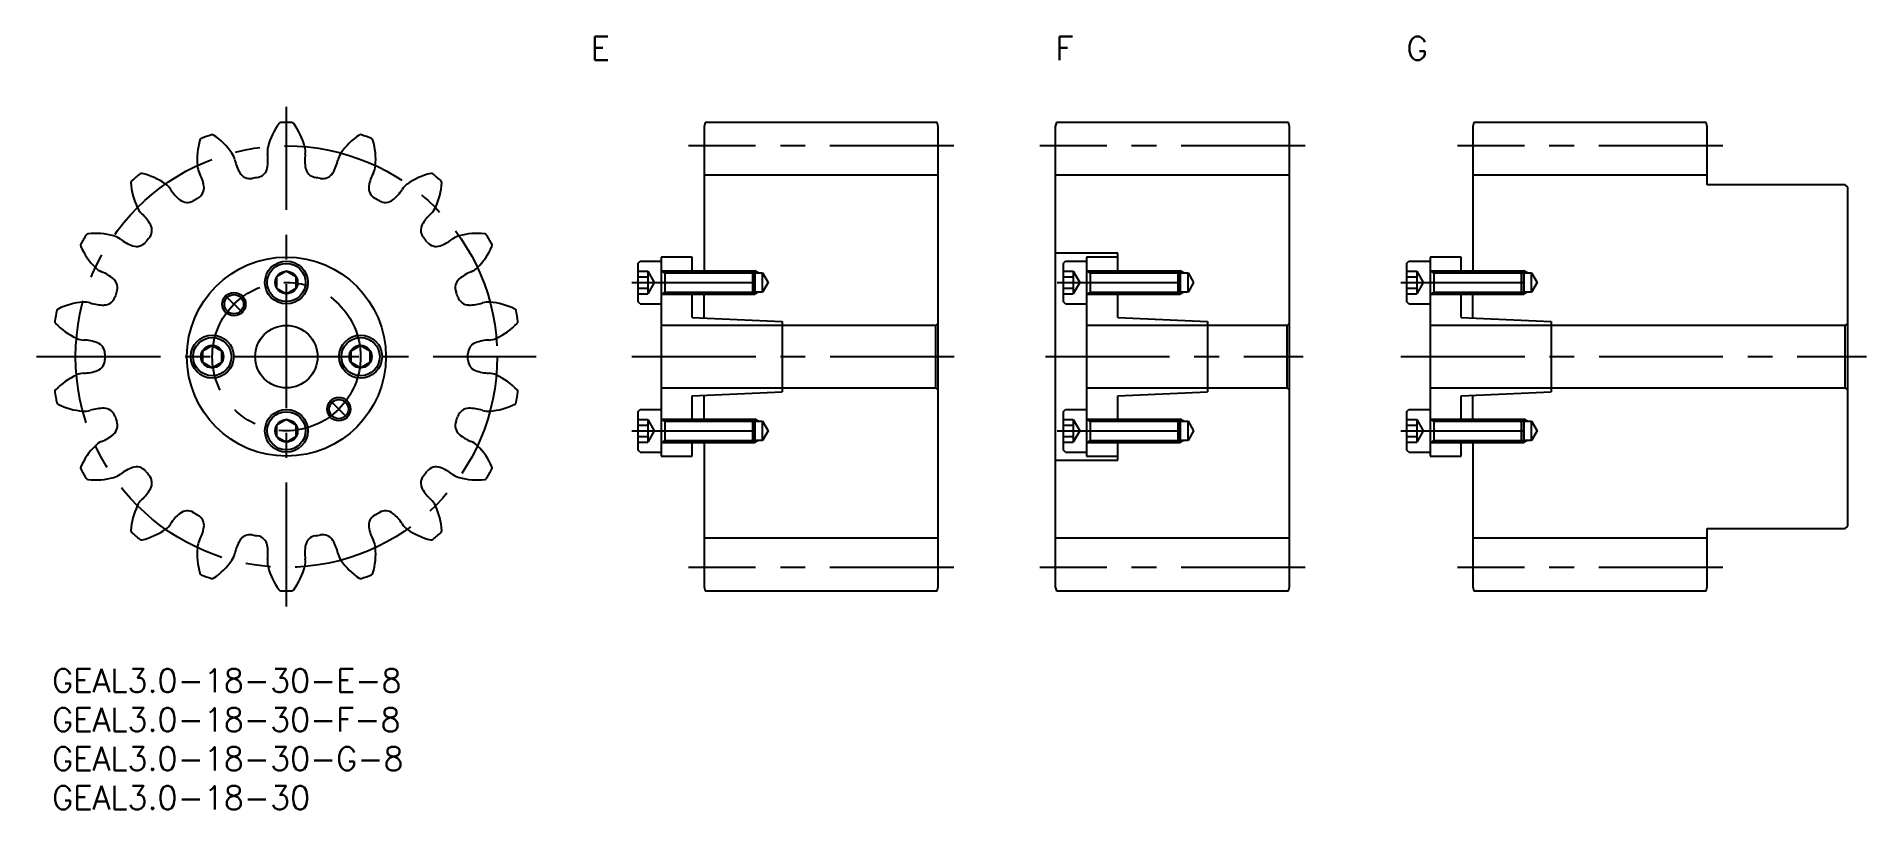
# Model space of a CAD drawing. Extents: x -2 to 232, y -18 to 81.
import ezdxf

# ---------------------------------------------------------------- set-up
doc = ezdxf.new("R2010")
doc.units = 0
doc.header["$LTSCALE"] = 0.5
doc.linetypes.add('CENTER', pattern=[50.8, 31.75, -6.35, 6.35, -6.35])
for name, color, linetype in [('MSM_CENTER', 1, 'CENTER'), ('MSM_CONTINUOUS', 7, 'CONTINUOUS'), ('MSM_NARROW', 5, 'CONTINUOUS'), ('MSM_PART_NUMBER', 7, 'CONTINUOUS')]:
    doc.layers.add(name, color=color, linetype=linetype)
doc.styles.get("Standard").update_dxf_attribs({"font": 'txt.shx', "height": 1, "bigfont": 'bigfont.shx'})

# ---------------------------------------------------------------- blocks, each defined once
blk = doc.blocks.new('*U3')
at = {"layer": 'MSM_PART_NUMBER'}
blk.add_text('GEAL3.0-18-30-F-8', height=3, dxfattribs=at).set_placement((0, -8))
blk = doc.blocks.new('*U4')
at = {"layer": 'MSM_PART_NUMBER'}
blk.add_text('GEAL3.0-18-30-E-8', height=3, dxfattribs=at).set_placement((0, -3))
blk = doc.blocks.new('*U5')
at = {"layer": 'MSM_PART_NUMBER'}
blk.add_text('GEAL3.0-18-30-G-8', height=3, dxfattribs=at).set_placement((0, -13))
blk = doc.blocks.new('*U6')
at = {"layer": 'MSM_PART_NUMBER'}
blk.add_text('E', height=3, dxfattribs=at).set_placement((69, 78))
blk = doc.blocks.new('*U7')
at = {"layer": 'MSM_PART_NUMBER'}
blk.add_text('G', height=3, dxfattribs=at).set_placement((173.5, 78))
blk = doc.blocks.new('*U8')
at = {"layer": 'MSM_PART_NUMBER'}
blk.add_text('GEAL3.0-18-30', height=3, dxfattribs=at).set_placement((0, -18))
blk = doc.blocks.new('*U9')
at = {"layer": 'MSM_PART_NUMBER'}
blk.add_text('F', height=3, dxfattribs=at).set_placement((128.5, 78))

msp = doc.modelspace()

# ---------------------------------------------------------------- linework, layer by layer
at = {"layer": 'MSM_CENTER'}
for p, q in [((30, 8), (30, 72)), ((115.5, 67), (81.5, 67)), ((160.5, 67), (126.5, 67)), ((214, 67), (180, 67)), ((74.25, 49.5), (92.12, 49.5)), ((128.75, 49.5), (146.62, 49.5)), ((172.75, 49.5), (190.62, 49.5)), ((22.17, 47.83), (24.4, 45.6)), ((-2, 40), (62, 40)), ((74.25, 40), (116.42, 40)), ((127.25, 40), (160.27, 40)), ((172.75, 40), (232.4, 40)), ((37.83, 32.17), (35.6, 34.4)), ((74.25, 30.5), (92.12, 30.5)), ((128.75, 30.5), (146.62, 30.5)), ((172.75, 30.5), (190.62, 30.5)), ((115.5, 13), (81.5, 13)), ((160.5, 13), (126.5, 13)), ((214, 13), (180, 13))]:
    msp.add_line(p, q, dxfattribs=at)
for radius in [27, 9.5]:
    msp.add_circle((30, 40), radius, dxfattribs=at)
at = {"layer": 'MSM_CONTINUOUS'}
for p, q in [((83.63, 70), (83.5, 69.5)), ((83.5, 69.5), (83.5, 51)), ((113.37, 70), (83.63, 70)), ((113.5, 69.5), (113.37, 70)), ((113.5, 10.5), (113.5, 69.5)), ((128.63, 70), (128.5, 69.5)), ((128.5, 69.5), (128.5, 10.5)), ((158.37, 70), (128.63, 70)), ((158.5, 69.5), (158.37, 70)), ((158.5, 10.5), (158.5, 69.5)), ((182.13, 70), (182, 69.5)), ((182, 69.5), (182, 51)), ((211.87, 70), (182.13, 70)), ((212, 69.5), (211.87, 70)), ((212, 62), (212, 69.5)), ((113.5, 63.25), (83.5, 63.25)), ((158.5, 63.25), (128.5, 63.25)), ((212, 63.25), (182, 63.25)), ((229.7, 62), (212, 62)), ((230, 61.7), (229.7, 62)), ((230, 18.3), (230, 61.7)), ((75, 51.95), (75.3, 52.25)), ((75, 51.95), (75, 47.05)), ((75.3, 52.25), (78, 52.25)), ((78, 52.75), (78, 27.25)), ((82, 52.75), (78, 52.75)), ((82, 51), (82, 52.75)), ((136.5, 53.25), (128.5, 53.25)), ((129.5, 51.95), (129.8, 52.25)), ((129.5, 51.95), (129.5, 47.05)), ((129.8, 52.25), (132.5, 52.25)), ((132.5, 52.75), (132.5, 27.25)), ((136.5, 52.75), (132.5, 52.75)), ((136.5, 51), (136.5, 53.25)), ((173.5, 51.95), (173.8, 52.25)), ((173.5, 51.95), (173.5, 47.05)), ((173.8, 52.25), (176.5, 52.25)), ((176.5, 52.75), (176.5, 27.25)), ((180.5, 52.75), (176.5, 52.75)), ((180.5, 51), (180.5, 52.75)), ((30, 50.94), (28.75, 50.22)), ((28.75, 50.22), (28.75, 48.78)), ((31.25, 50.22), (30, 50.94)), ((31.25, 48.78), (31.25, 50.22)), ((75, 50.94), (76.3, 50.94)), ((75, 50.22), (76.3, 50.22)), ((76.3, 50.94), (76.3, 48.06)), ((76.3, 50.94), (77.13, 49.5)), ((77.13, 49.5), (76.3, 48.06)), ((78, 51), (89.73, 51)), ((78.47, 51), (78.47, 48)), ((89.73, 48), (89.73, 51)), ((89.73, 51), (90, 50.73)), ((90, 50.73), (91, 50.73)), ((90, 50.73), (90, 48.27)), ((91, 48.27), (91, 50.73)), ((91, 50.73), (91.71, 49.5)), ((91.71, 49.5), (91, 48.27)), ((129.5, 50.94), (130.8, 50.94)), ((129.5, 50.22), (130.8, 50.22)), ((130.8, 50.94), (130.8, 48.06)), ((130.8, 50.94), (131.63, 49.5)), ((131.63, 49.5), (130.8, 48.06)), ((132.5, 51), (144.23, 51)), ((132.97, 51), (132.97, 48)), ((144.23, 48), (144.23, 51)), ((144.23, 51), (144.5, 50.73)), ((144.5, 50.73), (145.5, 50.73)), ((144.5, 50.73), (144.5, 48.27)), ((145.5, 48.27), (145.5, 50.73)), ((145.5, 50.73), (146.21, 49.5)), ((146.21, 49.5), (145.5, 48.27)), ((173.5, 50.94), (174.8, 50.94)), ((173.5, 50.22), (174.8, 50.22)), ((174.8, 50.94), (174.8, 48.06)), ((174.8, 50.94), (175.63, 49.5)), ((175.63, 49.5), (174.8, 48.06)), ((176.5, 51), (188.23, 51)), ((176.97, 51), (176.97, 48)), ((188.23, 48), (188.23, 51)), ((188.23, 51), (188.5, 50.73)), ((188.5, 50.73), (189.5, 50.73)), ((188.5, 50.73), (188.5, 48.27)), ((189.5, 48.27), (189.5, 50.73)), ((189.5, 50.73), (190.21, 49.5)), ((190.21, 49.5), (189.5, 48.27)), ((28.75, 48.78), (30, 48.06)), ((30, 48.06), (31.25, 48.78)), ((75, 48.78), (76.3, 48.78)), ((75, 48.06), (76.3, 48.06)), ((75.3, 46.75), (75, 47.05)), ((78, 48), (89.73, 48)), ((82, 45), (82, 48)), ((83.5, 44.93), (83.5, 48)), ((90, 48.27), (89.73, 48)), ((91, 48.27), (90, 48.27)), ((129.5, 48.78), (130.8, 48.78)), ((129.5, 48.06), (130.8, 48.06)), ((129.8, 46.75), (129.5, 47.05)), ((132.5, 48), (144.23, 48)), ((136.5, 45), (136.5, 48)), ((144.5, 48.27), (144.23, 48)), ((145.5, 48.27), (144.5, 48.27)), ((173.5, 48.78), (174.8, 48.78)), ((173.5, 48.06), (174.8, 48.06)), ((173.8, 46.75), (173.5, 47.05)), ((176.5, 48), (188.23, 48)), ((180.5, 45), (180.5, 48)), ((182, 44.93), (182, 48)), ((188.5, 48.27), (188.23, 48)), ((189.5, 48.27), (188.5, 48.27)), ((75.3, 46.75), (78, 46.75)), ((82, 45), (93.5, 44.5)), ((129.8, 46.75), (132.5, 46.75)), ((136.5, 45), (148, 44.5)), ((173.8, 46.75), (176.5, 46.75)), ((180.5, 45), (192, 44.5)), ((113.2, 44), (78, 44)), ((93.5, 44.5), (93.5, 35.5)), ((113.5, 44.3), (113.2, 44)), ((113.2, 36), (113.2, 44)), ((158.2, 44), (132.5, 44)), ((148, 44.5), (148, 35.5)), ((158.5, 44.3), (158.2, 44)), ((158.2, 36), (158.2, 44)), ((229.7, 44), (176.5, 44)), ((192, 44.5), (192, 35.5)), ((230, 44.3), (229.7, 44)), ((229.7, 36), (229.7, 44)), ((20.5, 41.44), (19.25, 40.72)), ((19.25, 40.72), (19.25, 39.28)), ((21.75, 40.72), (20.5, 41.44)), ((21.75, 39.28), (21.75, 40.72)), ((39.5, 41.44), (38.25, 40.72)), ((38.25, 40.72), (38.25, 39.28)), ((40.75, 40.72), (39.5, 41.44)), ((40.75, 39.28), (40.75, 40.72)), ((19.25, 39.28), (20.5, 38.56)), ((20.5, 38.56), (21.75, 39.28)), ((38.25, 39.28), (39.5, 38.56)), ((39.5, 38.56), (40.75, 39.28)), ((78, 36), (113.2, 36)), ((82, 35), (93.5, 35.5)), ((113.2, 36), (113.5, 35.7)), ((132.5, 36), (158.2, 36)), ((136.5, 35), (148, 35.5)), ((158.2, 36), (158.5, 35.7)), ((176.5, 36), (229.7, 36)), ((180.5, 35), (192, 35.5)), ((229.7, 36), (230, 35.7)), ((75, 32.95), (75.3, 33.25)), ((75, 32.95), (75, 28.05)), ((75.3, 33.25), (78, 33.25)), ((82, 32), (82, 35)), ((83.5, 32), (83.5, 35.07)), ((129.5, 32.95), (129.8, 33.25)), ((129.5, 32.95), (129.5, 28.05)), ((129.8, 33.25), (132.5, 33.25)), ((136.5, 32), (136.5, 35)), ((173.5, 32.95), (173.8, 33.25)), ((173.5, 32.95), (173.5, 28.05)), ((173.8, 33.25), (176.5, 33.25)), ((180.5, 32), (180.5, 35)), ((182, 32), (182, 35.07)), ((30, 31.94), (28.75, 31.22)), ((28.75, 31.22), (28.75, 29.78)), ((31.25, 31.22), (30, 31.94)), ((31.25, 29.78), (31.25, 31.22)), ((75, 31.94), (76.3, 31.94)), ((75, 31.22), (76.3, 31.22)), ((76.3, 31.94), (76.3, 29.06)), ((76.3, 31.94), (77.13, 30.5)), ((77.13, 30.5), (76.3, 29.06)), ((78, 32), (89.73, 32)), ((78.47, 32), (78.47, 29)), ((89.73, 29), (89.73, 32)), ((89.73, 32), (90, 31.73)), ((90, 31.73), (91, 31.73)), ((90, 31.73), (90, 29.27)), ((91, 29.27), (91, 31.73)), ((91, 31.73), (91.71, 30.5)), ((91.71, 30.5), (91, 29.27)), ((129.5, 31.94), (130.8, 31.94)), ((129.5, 31.22), (130.8, 31.22)), ((130.8, 31.94), (130.8, 29.06)), ((130.8, 31.94), (131.63, 30.5)), ((131.63, 30.5), (130.8, 29.06)), ((132.5, 32), (144.23, 32)), ((132.97, 32), (132.97, 29)), ((144.23, 29), (144.23, 32)), ((144.23, 32), (144.5, 31.73)), ((144.5, 31.73), (145.5, 31.73)), ((144.5, 31.73), (144.5, 29.27)), ((145.5, 29.27), (145.5, 31.73)), ((145.5, 31.73), (146.21, 30.5)), ((146.21, 30.5), (145.5, 29.27)), ((173.5, 31.94), (174.8, 31.94)), ((173.5, 31.22), (174.8, 31.22)), ((174.8, 31.94), (174.8, 29.06)), ((174.8, 31.94), (175.63, 30.5)), ((175.63, 30.5), (174.8, 29.06)), ((176.5, 32), (188.23, 32)), ((176.97, 32), (176.97, 29)), ((188.23, 29), (188.23, 32)), ((188.23, 32), (188.5, 31.73)), ((188.5, 31.73), (189.5, 31.73)), ((188.5, 31.73), (188.5, 29.27)), ((189.5, 29.27), (189.5, 31.73)), ((189.5, 31.73), (190.21, 30.5)), ((190.21, 30.5), (189.5, 29.27)), ((28.75, 29.78), (30, 29.06)), ((30, 29.06), (31.25, 29.78)), ((75, 29.78), (76.3, 29.78)), ((75, 29.06), (76.3, 29.06)), ((78, 29), (89.73, 29)), ((82, 27.25), (82, 29)), ((83.5, 29), (83.5, 10.5)), ((90, 29.27), (89.73, 29)), ((91, 29.27), (90, 29.27)), ((129.5, 29.78), (130.8, 29.78)), ((129.5, 29.06), (130.8, 29.06)), ((132.5, 29), (144.23, 29)), ((136.5, 26.75), (136.5, 29)), ((144.5, 29.27), (144.23, 29)), ((145.5, 29.27), (144.5, 29.27)), ((173.5, 29.78), (174.8, 29.78)), ((173.5, 29.06), (174.8, 29.06)), ((176.5, 29), (188.23, 29)), ((180.5, 27.25), (180.5, 29)), ((182, 29), (182, 10.5)), ((188.5, 29.27), (188.23, 29)), ((189.5, 29.27), (188.5, 29.27)), ((75.3, 27.75), (75, 28.05)), ((75.3, 27.75), (78, 27.75)), ((78, 27.25), (82, 27.25)), ((128.5, 26.75), (136.5, 26.75)), ((129.8, 27.75), (129.5, 28.05)), ((129.8, 27.75), (132.5, 27.75)), ((132.5, 27.25), (136.5, 27.25)), ((173.8, 27.75), (173.5, 28.05)), ((173.8, 27.75), (176.5, 27.75)), ((176.5, 27.25), (180.5, 27.25)), ((113.5, 16.75), (83.5, 16.75)), ((158.5, 16.75), (128.5, 16.75)), ((212, 16.75), (182, 16.75)), ((212, 10.5), (212, 18)), ((212, 18), (229.7, 18)), ((229.7, 18), (230, 18.3)), ((83.5, 10.5), (83.63, 10)), ((83.63, 10), (113.37, 10)), ((113.37, 10), (113.5, 10.5)), ((128.5, 10.5), (128.63, 10)), ((128.63, 10), (158.37, 10)), ((158.37, 10), (158.5, 10.5)), ((182, 10.5), (182.13, 10)), ((182.13, 10), (211.87, 10)), ((211.87, 10), (212, 10.5))]:
    msp.add_line(p, q, dxfattribs=at)
for centre, radius in [((30, 40), 12.75), ((30, 49.5), 2.75), ((30, 49.5), 2.45), ((30, 49.5), 1.44), ((23.28, 46.72), 1.23), ((20.5, 40), 2.75), ((20.5, 40), 2.45), ((30, 40), 4), ((39.5, 40), 2.75), ((39.5, 40), 2.45), ((20.5, 40), 1.44), ((39.5, 40), 1.44), ((30, 30.5), 2.75), ((30, 30.5), 2.45), ((36.72, 33.28), 1.23), ((30, 30.5), 1.44)]:
    msp.add_circle(centre, radius, dxfattribs=at)
for centre, radius, start, end in [((30, 40), 30, 108.6672, 111.3328), ((20.49, 68.14), 0.3, 56.0843, 108.6672), ((15.64, 60.92), 9, 35, 56.0843), ((36.34, 64.57), 9, 143.9157, 165), ((29.31, 69.69), 0.3, 91.3328, 143.9157), ((30, 40), 30, 88.6672, 91.3328), ((30.69, 69.69), 0.3, 36.0843, 88.6672), ((23.66, 64.57), 9, 15, 36.0843), ((44.36, 60.92), 9, 123.9157, 145), ((39.51, 68.14), 0.3, 71.3328, 123.9157), ((30, 40), 30, 68.6672, 71.3328), ((27.56, 65.25), 9, 163.9157, 185), ((19.2, 67.67), 0.3, 111.3328, 163.9157), ((21.02, 64.68), 2.44, 12.1749, 35), ((22.1, 65.18), 5.54, 349.3327, 7.8018), ((30, 66.27), 2.44, 165, 187.8251), ((30, 66.27), 2.44, 352.1749, 15), ((37.9, 65.18), 5.54, 172.1982, 190.6673), ((38.98, 64.68), 2.44, 145, 167.8251), ((40.8, 67.67), 0.3, 16.0843, 68.6672), ((32.44, 65.25), 9, 355, 16.0843), ((30, 40), 30, 128.6672, 131.3328), ((11.44, 63.19), 0.3, 76.0843, 128.6672), ((9.35, 54.74), 9, 55, 76.0843), ((21.02, 64.68), 2.44, 185, 207.8251), ((13.96, 60.96), 5.54, 9.3327, 27.8018), ((28.81, 66.37), 5.54, 192.1982, 210.6673), ((25.34, 64.31), 1.5, 210.6673, 280.8586), ((26.07, 64.44), 1.5, 279.1414, 349.3327), ((33.93, 64.44), 1.5, 190.6673, 260.8586), ((34.66, 64.31), 1.5, 259.1414, 329.3327), ((31.19, 66.37), 5.54, 329.3327, 347.8018), ((46.04, 60.96), 5.54, 152.1982, 170.6673), ((38.98, 64.68), 2.44, 332.1749, 355), ((50.65, 54.74), 9, 103.9157, 125), ((48.56, 63.19), 0.3, 51.3328, 103.9157), ((30, 40), 30, 48.6672, 51.3328), ((10.39, 62.3), 0.3, 131.3328, 183.9157), ((19.06, 62.9), 9, 183.9157, 205), ((13.12, 60.12), 2.44, 32.1749, 55), ((19.86, 64.37), 5.54, 212.1982, 230.6673), ((17.95, 61.62), 1.5, 299.1414, 9.3327), ((30, 40), 23.25, 99.1414, 100.8586), ((30, 40), 23.25, 79.1414, 80.8586), ((42.05, 61.62), 1.5, 170.6673, 240.8586), ((40.14, 64.37), 5.54, 309.3327, 327.8018), ((46.88, 60.12), 2.44, 125, 147.8251), ((40.94, 62.9), 9, 335, 356.0843), ((49.61, 62.3), 0.3, 356.0843, 48.6672), ((13.12, 60.12), 2.44, 205, 227.8251), ((17.31, 61.25), 1.5, 230.6673, 300.8586), ((30, 40), 23.25, 119.1414, 120.8586), ((30, 40), 23.25, 59.1414, 60.8586), ((42.69, 61.25), 1.5, 239.1414, 309.3327), ((46.88, 60.12), 2.44, 312.1749, 335), ((7.76, 54.21), 5.54, 29.3327, 47.8018), ((11.28, 56.19), 1.5, 319.1414, 29.3327), ((48.72, 56.19), 1.5, 150.6673, 220.8586), ((52.24, 54.21), 5.54, 132.1982, 150.6673), ((3.94, 54.25), 0.3, 151.3328, 203.9157), ((11.89, 57.77), 9, 203.9157, 225), ((30, 40), 30, 148.6672, 151.3328), ((4.63, 55.44), 0.3, 96.0843, 148.6672), ((5.55, 46.79), 9, 75, 96.0843), ((7.25, 53.13), 2.44, 52.1749, 75), ((12.14, 59.43), 5.54, 232.1982, 250.6673), ((10.8, 55.62), 1.5, 250.6673, 320.8586), ((30, 40), 23.25, 139.1414, 140.8586), ((30, 40), 23.25, 39.1414, 40.8586), ((49.2, 55.62), 1.5, 219.1414, 289.3327), ((47.86, 59.43), 5.54, 289.3327, 307.8018), ((52.75, 53.13), 2.44, 105, 127.8251), ((54.45, 46.79), 9, 83.9157, 105), ((48.11, 57.77), 9, 315, 336.0843), ((55.37, 55.44), 0.3, 31.3328, 83.9157), ((30, 40), 30, 28.6672, 31.3328), ((56.06, 54.25), 0.3, 336.0843, 28.6672), ((7.25, 53.13), 2.44, 225, 247.8251), ((4.24, 45.75), 5.54, 49.3327, 67.8018), ((6.87, 48.81), 1.5, 339.1414, 49.3327), ((53.13, 48.81), 1.5, 130.6673, 200.8586), ((55.76, 45.75), 5.54, 112.1982, 130.6673), ((52.75, 53.13), 2.44, 292.1749, 315), ((4.7, 38.02), 9, 95, 116.0843), ((4.13, 44.56), 2.44, 72.1749, 95), ((6.57, 52.15), 5.54, 252.1982, 270.6673), ((6.62, 48.12), 1.5, 270.6673, 340.8586), ((30, 40), 23.25, 159.1414, 160.8586), ((30, 40), 23.25, 19.1414, 20.8586), ((53.38, 48.12), 1.5, 199.1414, 269.3327), ((53.43, 52.15), 5.54, 269.3327, 287.8018), ((55.87, 44.56), 2.44, 85, 107.8251), ((55.3, 38.02), 9, 63.9157, 85), ((30, 40), 30, 168.6672, 171.3328), ((0.88, 45.84), 0.3, 116.0843, 168.6672), ((59.12, 45.84), 0.3, 11.3328, 63.9157), ((30, 40), 30, 8.6672, 11.3328), ((0.64, 44.48), 0.3, 171.3328, 223.9157), ((6.91, 50.51), 9, 223.9157, 245), ((4.13, 44.56), 2.44, 245, 267.8251), ((55.87, 44.56), 2.44, 272.1749, 295), ((53.09, 50.51), 9, 295, 316.0843), ((59.36, 44.48), 0.3, 316.0843, 8.6672), ((3.83, 36.59), 5.54, 69.3327, 87.8018), ((5.25, 40.37), 1.5, 359.1414, 69.3327), ((30, 40), 23.25, 179.1414, 180.8586), ((54.75, 40.37), 1.5, 110.6673, 180.8586), ((30, 40), 23.25, 359.1414, 0.8586), ((56.17, 36.59), 5.54, 92.1982, 110.6673), ((6.91, 29.49), 9, 115, 136.0843), ((4.13, 35.44), 2.44, 92.1749, 115), ((3.83, 43.41), 5.54, 272.1982, 290.6673), ((5.25, 39.63), 1.5, 290.6673, 0.8586), ((54.75, 39.63), 1.5, 179.1414, 249.3327), ((56.17, 43.41), 5.54, 249.3327, 267.8018), ((55.87, 35.44), 2.44, 65, 87.8251), ((53.09, 29.49), 9, 43.9157, 65), ((0.64, 35.52), 0.3, 136.0843, 188.6672), ((30, 40), 30, 188.6672, 191.3328), ((30, 40), 30, 348.6672, 351.3328), ((59.36, 35.52), 0.3, 351.3328, 43.9157), ((0.88, 34.16), 0.3, 191.3328, 243.9157), ((4.7, 41.98), 9, 243.9157, 265), ((4.13, 35.44), 2.44, 265, 287.8251), ((6.57, 27.85), 5.54, 89.3327, 107.8018), ((6.62, 31.88), 1.5, 19.1414, 89.3327), ((53.38, 31.88), 1.5, 90.6673, 160.8586), ((53.43, 27.85), 5.54, 72.1982, 90.6673), ((55.87, 35.44), 2.44, 252.1749, 275), ((55.3, 41.98), 9, 275, 296.0843), ((59.12, 34.16), 0.3, 296.0843, 348.6672), ((6.87, 31.19), 1.5, 310.6673, 20.8586), ((30, 40), 23.25, 199.1414, 200.8586), ((53.13, 31.19), 1.5, 159.1414, 229.3327), ((30, 40), 23.25, 339.1414, 340.8586), ((11.89, 22.23), 9, 135, 156.0843), ((7.25, 26.87), 2.44, 112.1749, 135), ((4.24, 34.25), 5.54, 292.1982, 310.6673), ((55.76, 34.25), 5.54, 229.3327, 247.8018), ((52.75, 26.87), 2.44, 45, 67.8251), ((48.11, 22.23), 9, 23.9157, 45), ((3.94, 25.75), 0.3, 156.0843, 208.6672), ((12.14, 20.57), 5.54, 109.3327, 127.8018), ((10.8, 24.38), 1.5, 39.1414, 109.3327), ((49.2, 24.38), 1.5, 70.6673, 140.8586), ((47.86, 20.57), 5.54, 52.1982, 70.6673), ((56.06, 25.75), 0.3, 331.3328, 23.9157), ((30, 40), 30, 208.6672, 211.3328), ((4.63, 24.56), 0.3, 211.3328, 263.9157), ((5.55, 33.21), 9, 263.9157, 285), ((7.25, 26.87), 2.44, 285, 307.8251), ((30, 40), 23.25, 219.1414, 220.8586), ((11.28, 23.81), 1.5, 330.6673, 40.8586), ((48.72, 23.81), 1.5, 139.1414, 209.3327), ((30, 40), 23.25, 319.1414, 320.8586), ((52.75, 26.87), 2.44, 232.1749, 255), ((54.45, 33.21), 9, 255, 276.0843), ((55.37, 24.56), 0.3, 276.0843, 328.6672), ((30, 40), 30, 328.6672, 331.3328), ((13.12, 19.88), 2.44, 132.1749, 155), ((7.76, 25.79), 5.54, 312.1982, 330.6673), ((52.24, 25.79), 5.54, 209.3327, 227.8018), ((46.88, 19.88), 2.44, 25, 47.8251), ((19.06, 17.1), 9, 155, 176.0843), ((19.86, 15.63), 5.54, 129.3327, 147.8018), ((17.31, 18.75), 1.5, 59.1414, 129.3327), ((30, 40), 23.25, 239.1414, 240.8586), ((17.95, 18.38), 1.5, 350.6673, 60.8586), ((42.05, 18.38), 1.5, 119.1414, 189.3327), ((30, 40), 23.25, 299.1414, 300.8586), ((42.69, 18.75), 1.5, 50.6673, 120.8586), ((40.14, 15.63), 5.54, 32.1982, 50.6673), ((40.94, 17.1), 9, 3.9157, 25), ((10.39, 17.7), 0.3, 176.0843, 228.6672), ((30, 40), 30, 228.6672, 231.3328), ((11.44, 16.81), 0.3, 231.3328, 283.9157), ((9.35, 25.26), 9, 283.9157, 305), ((13.12, 19.88), 2.44, 305, 327.8251), ((21.02, 15.32), 2.44, 152.1749, 175), ((13.96, 19.04), 5.54, 332.1982, 350.6673), ((28.81, 13.63), 5.54, 149.3327, 167.8018), ((25.34, 15.69), 1.5, 79.1414, 149.3327), ((30, 40), 23.25, 259.1414, 260.8586), ((26.07, 15.56), 1.5, 10.6673, 80.8586), ((33.93, 15.56), 1.5, 99.1414, 169.3327), ((30, 40), 23.25, 279.1414, 280.8586), ((34.66, 15.69), 1.5, 30.6673, 100.8586), ((31.19, 13.63), 5.54, 12.1982, 30.6673), ((46.04, 19.04), 5.54, 189.3327, 207.8018), ((38.98, 15.32), 2.44, 5, 27.8251), ((46.88, 19.88), 2.44, 212.1749, 235), ((50.65, 25.26), 9, 235, 256.0843), ((48.56, 16.81), 0.3, 256.0843, 308.6672), ((30, 40), 30, 308.6672, 311.3328), ((49.61, 17.7), 0.3, 311.3328, 3.9157), ((27.56, 14.75), 9, 175, 196.0843), ((21.02, 15.32), 2.44, 325, 347.8251), ((22.1, 14.82), 5.54, 352.1982, 10.6673), ((30, 13.73), 2.44, 172.1749, 195), ((30, 13.73), 2.44, 345, 7.8251), ((37.9, 14.82), 5.54, 169.3327, 187.8018), ((38.98, 15.32), 2.44, 192.1749, 215), ((32.44, 14.75), 9, 343.9157, 5), ((19.2, 12.33), 0.3, 196.0843, 248.6672), ((30, 40), 30, 248.6672, 251.3328), ((15.64, 19.08), 9, 303.9157, 325), ((36.34, 15.43), 9, 195, 216.0843), ((23.66, 15.43), 9, 323.9157, 345), ((44.36, 19.08), 9, 215, 236.0843), ((30, 40), 30, 288.6672, 291.3328), ((40.8, 12.33), 0.3, 291.3328, 343.9157), ((20.49, 11.86), 0.3, 251.3328, 303.9157), ((29.31, 10.31), 0.3, 216.0843, 268.6672), ((30, 40), 30, 268.6672, 271.3328), ((30.69, 10.31), 0.3, 271.3328, 323.9157), ((39.51, 11.86), 0.3, 236.0843, 288.6672)]:
    msp.add_arc(centre, radius, start, end, dxfattribs=at)
at = {"layer": 'MSM_NARROW'}
for p, q in [((78, 51), (78.47, 50.73)), ((78.47, 50.73), (90, 50.73)), ((89.73, 51), (90, 51)), ((90, 48), (90, 51)), ((90.47, 50.73), (90, 51)), ((132.5, 51), (132.97, 50.73)), ((132.97, 50.73), (144.5, 50.73)), ((144.23, 51), (144.5, 51)), ((144.5, 48), (144.5, 51)), ((144.97, 50.73), (144.5, 51)), ((176.5, 51), (176.97, 50.73)), ((176.97, 50.73), (188.5, 50.73)), ((188.23, 51), (188.5, 51)), ((188.5, 48), (188.5, 51)), ((188.97, 50.73), (188.5, 51)), ((78, 48), (78.47, 48.27)), ((78.47, 48.27), (90, 48.27)), ((89.73, 48), (90, 48)), ((90.47, 48.27), (90, 48)), ((132.5, 48), (132.97, 48.27)), ((132.97, 48.27), (144.5, 48.27)), ((144.23, 48), (144.5, 48)), ((144.97, 48.27), (144.5, 48)), ((176.5, 48), (176.97, 48.27)), ((176.97, 48.27), (188.5, 48.27)), ((188.23, 48), (188.5, 48)), ((188.97, 48.27), (188.5, 48)), ((78, 32), (78.47, 31.73)), ((78.47, 31.73), (90, 31.73)), ((89.73, 32), (90, 32)), ((90, 29), (90, 32)), ((90.47, 31.73), (90, 32)), ((132.5, 32), (132.97, 31.73)), ((132.97, 31.73), (144.5, 31.73)), ((144.23, 32), (144.5, 32)), ((144.5, 29), (144.5, 32)), ((144.97, 31.73), (144.5, 32)), ((176.5, 32), (176.97, 31.73)), ((176.97, 31.73), (188.5, 31.73)), ((188.23, 32), (188.5, 32)), ((188.5, 29), (188.5, 32)), ((188.97, 31.73), (188.5, 32)), ((78, 29), (78.47, 29.27)), ((78.47, 29.27), (90, 29.27)), ((89.73, 29), (90, 29)), ((90.47, 29.27), (90, 29)), ((132.5, 29), (132.97, 29.27)), ((132.97, 29.27), (144.5, 29.27)), ((144.23, 29), (144.5, 29)), ((144.97, 29.27), (144.5, 29)), ((176.5, 29), (176.97, 29.27)), ((176.97, 29.27), (188.5, 29.27)), ((188.23, 29), (188.5, 29)), ((188.97, 29.27), (188.5, 29))]:
    msp.add_line(p, q, dxfattribs=at)
for centre in [(23.28, 46.72), (36.72, 33.28)]:
    msp.add_circle(centre, 1.5, dxfattribs=at)

# ---------------------------------------------------------------- block references
at = {"layer": 'MSM_CONTINUOUS'}
for name in ['*U6', '*U9', '*U7', '*U4', '*U3', '*U5', '*U8']:
    msp.add_blockref(name, (0, 0), dxfattribs=at)

doc.saveas('drawing.dxf')
